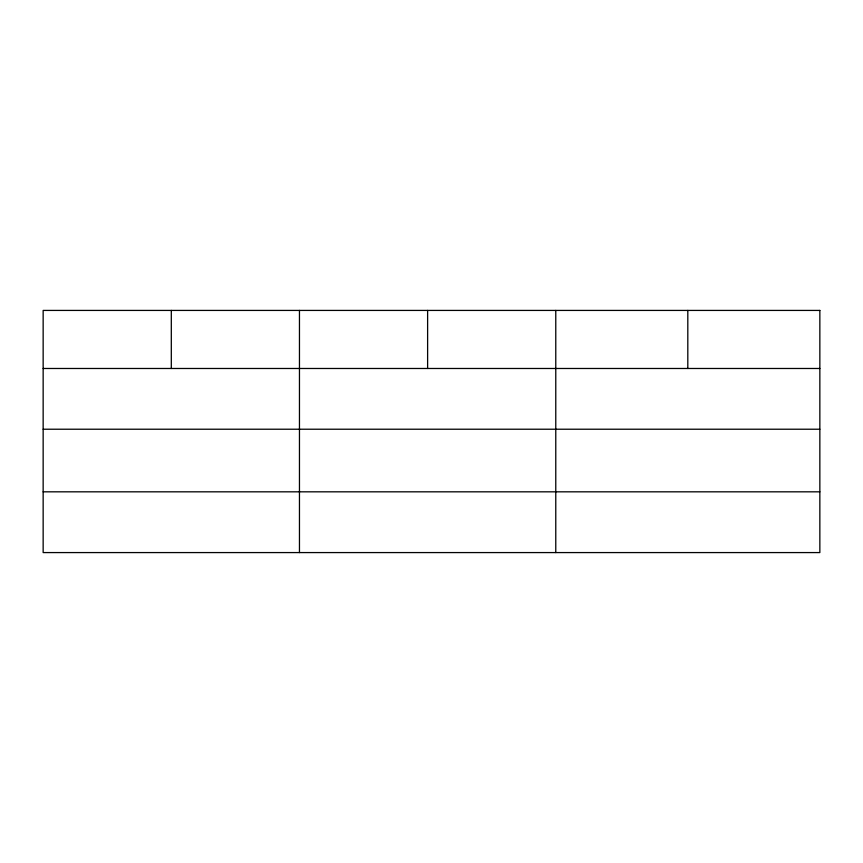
<?xml version="1.0" encoding="UTF-8"?>
<svg xmlns="http://www.w3.org/2000/svg" width="863" height="863" viewBox="0 0 863 863"><rect width="100%" height="100%" fill="white"/><g stroke="black" fill="none" stroke-linecap="round" stroke-linejoin="round"><path stroke-width="1.29" d="M43.15 368.479L819.85 368.479M43.15 429.224L819.85 429.224M43.15 491.824L819.85 491.824M687.811 310.421L687.811 368.479M555.772 310.421L555.772 552.579M427.617 310.421L427.617 368.479M299.461 310.421L299.461 552.579M171.306 310.421L171.306 368.479M819.85 310.421L43.15 310.421L43.15 552.579L819.85 552.579L819.85 310.421"/></g></svg>
